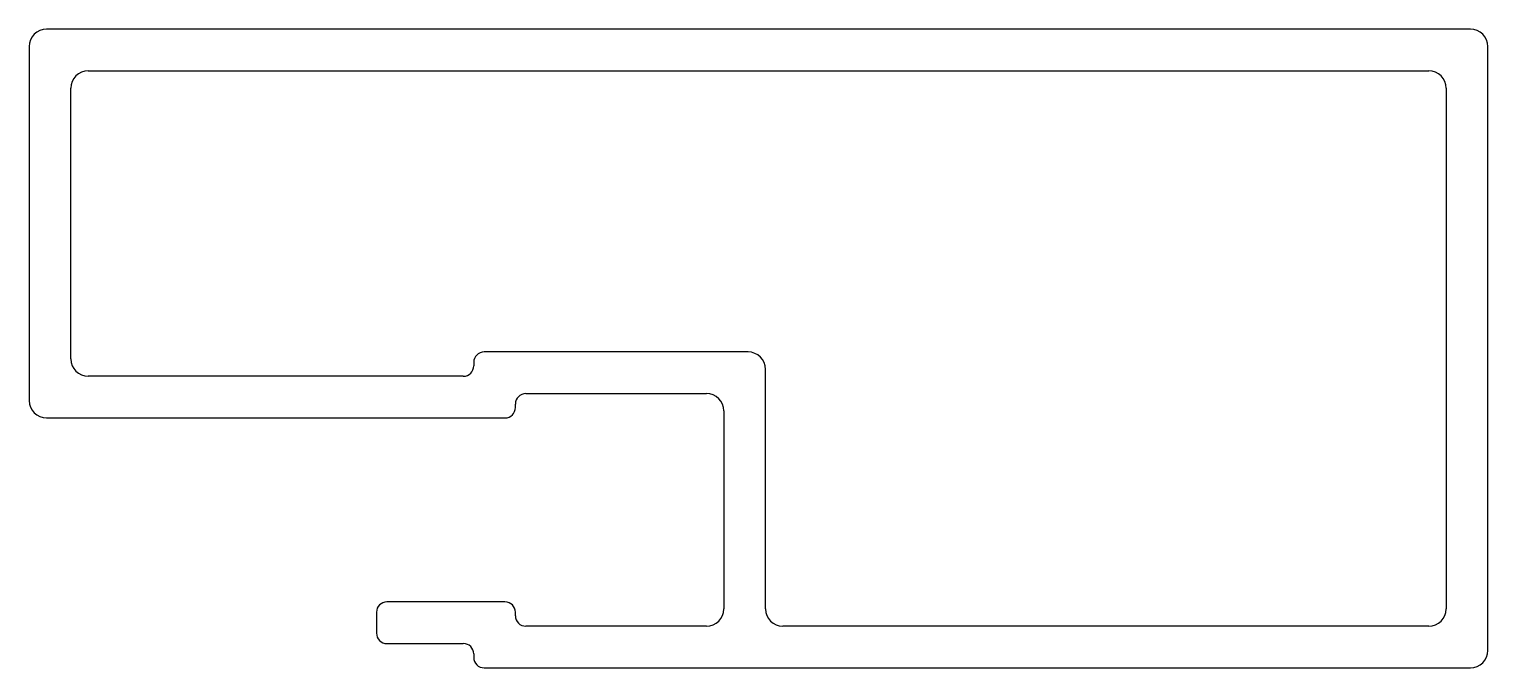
# Model space of a CAD drawing. Extents: x 5405.2 to 5447.2, y 1320.8 to 1339.2.
import ezdxf

# ---------------------------------------------------------------- set-up
doc = ezdxf.new("R2010")
doc.units = 0
doc.layers.get('0').update_dxf_attribs({"linetype": 'CONTINUOUS'})

msp = doc.modelspace()

# ---------------------------------------------------------------- linework, layer by layer
for p, q in [((5446.665, 1339.238), (5405.665, 1339.238)), ((5405.165, 1338.738), (5405.165, 1328.538)), ((5447.165, 1321.338), (5447.165, 1338.738)), ((5406.865, 1338.038), (5445.465, 1338.038)), ((5406.365, 1329.738), (5406.365, 1337.538)), ((5445.965, 1337.538), (5445.965, 1322.538)), ((5425.865, 1329.938), (5418.265, 1329.938)), ((5417.965, 1329.638), (5417.965, 1329.538)), ((5426.365, 1322.538), (5426.365, 1329.438)), ((5417.665, 1329.238), (5406.865, 1329.238)), ((5419.465, 1328.738), (5424.665, 1328.738)), ((5419.165, 1328.338), (5419.165, 1328.438)), ((5425.165, 1328.238), (5425.165, 1322.538)), ((5405.665, 1328.038), (5418.865, 1328.038)), ((5418.865, 1322.738), (5415.465, 1322.738)), ((5415.165, 1322.438), (5415.165, 1321.838)), ((5419.165, 1322.338), (5419.165, 1322.438)), ((5424.665, 1322.038), (5419.465, 1322.038)), ((5445.465, 1322.038), (5426.865, 1322.038)), ((5415.465, 1321.538), (5417.665, 1321.538)), ((5417.965, 1321.238), (5417.965, 1321.138)), ((5418.265, 1320.838), (5446.665, 1320.838))]:
    msp.add_line(p, q)
for centre, radius, start, end in [((5405.665, 1338.738), 0.5, 90, 180), ((5446.665, 1338.738), 0.5, 0, 90), ((5406.865, 1337.538), 0.5, 90, 180), ((5445.465, 1337.538), 0.5, 0, 90), ((5406.865, 1329.738), 0.5, 180, 270), ((5418.265, 1329.638), 0.3, 90, 180), ((5425.865, 1329.438), 0.5, 0, 90), ((5417.665, 1329.538), 0.3, 270, 360), ((5405.665, 1328.538), 0.5, 180, 270), ((5419.465, 1328.438), 0.3, 90, 180), ((5424.665, 1328.238), 0.5, 0, 90), ((5418.865, 1328.338), 0.3, 270, 0), ((5415.465, 1322.438), 0.3, 90, 180), ((5418.865, 1322.438), 0.3, 0, 90), ((5419.465, 1322.338), 0.3, 180, 270), ((5424.665, 1322.538), 0.5, 270, 0), ((5426.865, 1322.538), 0.5, 180, 270), ((5445.465, 1322.538), 0.5, 270, 360), ((5415.465, 1321.838), 0.3, 180, 270), ((5417.665, 1321.238), 0.3, 0, 90), ((5446.665, 1321.338), 0.5, 270, 360), ((5418.265, 1321.138), 0.3, 180, 270)]:
    msp.add_arc(centre, radius, start, end)

doc.saveas('drawing.dxf')
